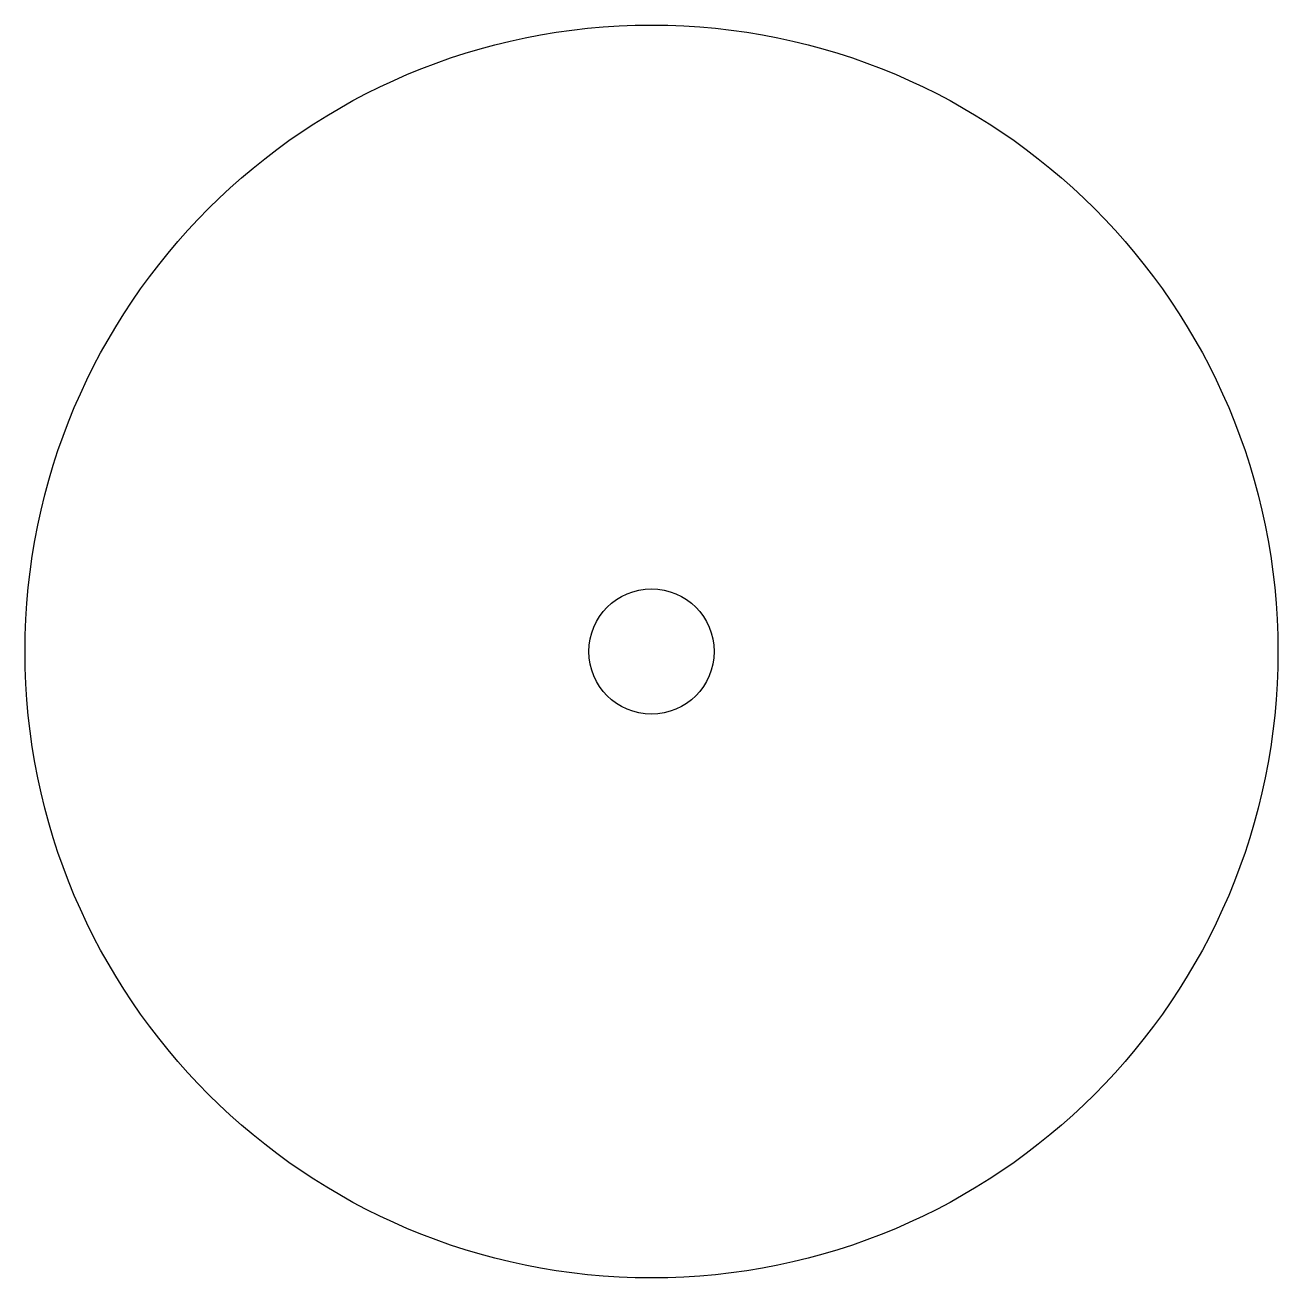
# Model space of a CAD drawing. Extents: x 0 to 1000, y 0 to 1000.
import ezdxf

# ---------------------------------------------------------------- set-up
doc = ezdxf.new("R2010")
doc.units = 0
doc.layers.add('Слой_1', color=7, linetype='CONTINUOUS')

msp = doc.modelspace()

# ---------------------------------------------------------------- linework, layer by layer
at = {"layer": 'Слой_1', "color": 7}
for radius in [500, 50]:
    msp.add_circle((500, 500), radius, dxfattribs=at)

doc.saveas('drawing.dxf')
